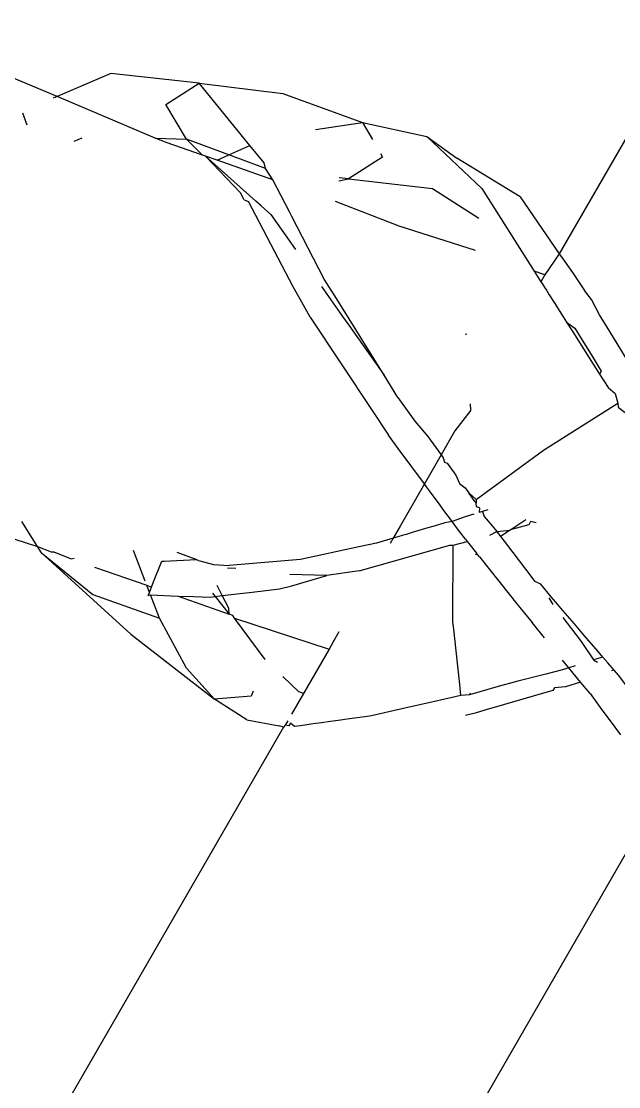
# Model space of a CAD drawing. Header units: inches. Extents: x 3324238 to 135265466, y -1036581 to 20094598.
# Drawn here: x 3354731.495 to 3354731.834, y -519091.338 to -519090.733 of the extents above; entities that cross this region are included whole.
import ezdxf

# ---------------------------------------------------------------- set-up
doc = ezdxf.new("R2010")
doc.units = ezdxf.units.IN
doc.header["$MEASUREMENT"] = 0

msp = doc.modelspace()

# ---------------------------------------------------------------- linework, layer by layer
for p, q in [((3354732.79358, -519089.14202, 0.00267), (3354731.80037, -519090.86493, 0.00267)), ((3354731.51529, -519090.77576, 0.00267), (3354731.47825, -519090.76022, 0.00267)), ((3354731.5458, -519090.76267, 0.00267), (3354731.51529, -519090.77576, 0.00267)), ((3354731.59586, -519090.76807, 0.00267), (3354731.5458, -519090.76267, 0.00267)), ((3354731.5769, -519090.78029, 0.00267), (3354731.59586, -519090.76807, 0.00267)), ((3354731.59586, -519090.76807, 0.00267), (3354731.64347, -519090.7739, 0.00267)), ((3354731.62474, -519090.80353, 0.00267), (3354731.59586, -519090.76807, 0.00267)), ((3354731.51529, -519090.77576, 0.00267), (3354731.51306, -519090.77672, 0.00267)), ((3354731.57089, -519090.79928, 0.00267), (3354731.51529, -519090.77576, 0.00267)), ((3354731.64347, -519090.7739, 0.00267), (3354731.68859, -519090.7904, 0.00267)), ((3354731.58874, -519090.79998, 0.00267), (3354731.5769, -519090.78029, 0.00267)), ((3354731.49834, -519090.7919, 0.00267), (3354731.49585, -519090.78511, 0.00267)), ((3354731.6619, -519090.79442, 0.00267), (3354731.68859, -519090.7904, 0.00267)), ((3354731.68859, -519090.7904, 0.00267), (3354731.69425, -519090.80013, 0.00267)), ((3354731.68859, -519090.7904, 0.00267), (3354731.72521, -519090.79841, 0.00267)), ((3354731.52504, -519090.80102, 0.00267), (3354731.52951, -519090.79923, 0.00267)), ((3354731.57089, -519090.79928, 0.00267), (3354731.58874, -519090.79998, 0.00267)), ((3354731.57776, -519090.80196, 0.00267), (3354731.57089, -519090.79928, 0.00267)), ((3354731.59773, -519090.80894, 0.00267), (3354731.57776, -519090.80196, 0.00267)), ((3354731.61278, -519090.80887, 0.00267), (3354731.58874, -519090.79998, 0.00267)), ((3354731.59773, -519090.80894, 0.00267), (3354731.58874, -519090.79998, 0.00267)), ((3354731.72521, -519090.79841, 0.00267), (3354731.74216, -519090.81066, 0.00267)), ((3354731.72521, -519090.79841, 0.00267), (3354731.75648, -519090.82796, 0.00267)), ((3354731.61278, -519090.80887, 0.00267), (3354731.62474, -519090.80353, 0.00267)), ((3354731.63278, -519090.8134, 0.00267), (3354731.62474, -519090.80353, 0.00267)), ((3354731.69888, -519090.80808, 0.00267), (3354731.70008, -519090.81015, 0.00267)), ((3354731.5995, -519090.80956, 0.00267), (3354731.59773, -519090.80894, 0.00267)), ((3354731.61933, -519090.83046, 0.00267), (3354731.5995, -519090.80956, 0.00267)), ((3354731.60608, -519090.81186, 0.00267), (3354731.5995, -519090.80956, 0.00267)), ((3354731.5995, -519090.80956, 0.00267), (3354731.62815, -519090.83508, 0.00267)), ((3354731.60608, -519090.81186, 0.00267), (3354731.61278, -519090.80887, 0.00267)), ((3354731.63772, -519090.82292, 0.00267), (3354731.60608, -519090.81186, 0.00267)), ((3354731.63352, -519090.81654, 0.00267), (3354731.61278, -519090.80887, 0.00267)), ((3354731.63352, -519090.81654, 0.00267), (3354731.63278, -519090.8134, 0.00267)), ((3354731.70008, -519090.81015, 0.00267), (3354731.68078, -519090.82243, 0.00267)), ((3354731.77811, -519090.83272, 0.00267), (3354731.74216, -519090.81066, 0.00267)), ((3354731.63772, -519090.82292, 0.00267), (3354731.63352, -519090.81654, 0.00267)), ((3354731.6472, -519090.8412, 0.00267), (3354731.63772, -519090.82292, 0.00267)), ((3354731.67512, -519090.82351, 0.00267), (3354731.68078, -519090.82243, 0.00267)), ((3354731.68078, -519090.82243, 0.00267), (3354731.67538, -519090.82176, 0.00267)), ((3354731.68078, -519090.82243, 0.00267), (3354731.7284, -519090.82787, 0.00267)), ((3354731.62151, -519090.83435, 0.00267), (3354731.61933, -519090.83046, 0.00267)), ((3354731.7284, -519090.82787, 0.00267), (3354731.75474, -519090.84477, 0.00267)), ((3354731.75648, -519090.82796, 0.00267), (3354731.78614, -519090.87478, 0.00267)), ((3354731.62151, -519090.83435, 0.00267), (3354731.62395, -519090.8352, 0.00267)), ((3354731.64929, -519090.88369, 0.00267), (3354731.62395, -519090.8352, 0.00267)), ((3354731.63109, -519090.8377, 0.00267), (3354731.62815, -519090.83508, 0.00267)), ((3354731.63109, -519090.8377, 0.00267), (3354731.63657, -519090.84258, 0.00267)), ((3354731.70944, -519090.84924, 0.00267), (3354731.67339, -519090.83538, 0.00267)), ((3354731.77811, -519090.83272, 0.00267), (3354731.80037, -519090.86493, 0.00267)), ((3354731.63657, -519090.84258, 0.00267), (3354731.6506, -519090.86253, 0.00267)), ((3354731.64855, -519090.8438, 0.00267), (3354731.6472, -519090.8412, 0.00267)), ((3354731.66696, -519090.87931, 0.00267), (3354731.64855, -519090.8438, 0.00267)), ((3354731.75284, -519090.86315, 0.00267), (3354731.70944, -519090.84924, 0.00267)), ((3354731.80037, -519090.86493, 0.00267), (3354731.79224, -519090.87691, 0.00267)), ((3354731.80037, -519090.86493, 0.00267), (3354731.80095, -519090.86576, 0.00267)), ((3354731.80095, -519090.86576, 0.00267), (3354731.80291, -519090.86859, 0.00267)), ((3354731.80291, -519090.86859, 0.00267), (3354731.8046, -519090.87104, 0.00267)), ((3354731.8046, -519090.87104, 0.00267), (3354731.80779, -519090.87565, 0.00267)), ((3354731.67388, -519090.89041, 0.00267), (3354731.66696, -519090.87931, 0.00267)), ((3354731.79224, -519090.87691, 0.00267), (3354731.78614, -519090.87478, 0.00267)), ((3354731.78614, -519090.87478, 0.00267), (3354731.78998, -519090.88084, 0.00267)), ((3354731.79224, -519090.87691, 0.00267), (3354731.78998, -519090.88084, 0.00267)), ((3354731.80779, -519090.87565, 0.00267), (3354731.81052, -519090.87961, 0.00267)), ((3354731.81052, -519090.87961, 0.00267), (3354731.81285, -519090.88298, 0.00267)), ((3354731.65425, -519090.89249, 0.00267), (3354731.64929, -519090.88369, 0.00267)), ((3354731.66539, -519090.88358, 0.00267), (3354731.66933, -519090.88917, 0.00267)), ((3354731.78998, -519090.88084, 0.00267), (3354731.79062, -519090.88185, 0.00267)), ((3354731.79062, -519090.88185, 0.00267), (3354731.79116, -519090.88271, 0.00267)), ((3354731.79116, -519090.88271, 0.00267), (3354731.79219, -519090.88432, 0.00267)), ((3354731.79219, -519090.88432, 0.00267), (3354731.79306, -519090.8857, 0.00267)), ((3354731.79306, -519090.8857, 0.00267), (3354731.79467, -519090.88824, 0.00267)), ((3354731.81285, -519090.88298, 0.00267), (3354731.81475, -519090.88572, 0.00267)), ((3354731.81861, -519090.89096, 0.00267), (3354731.81475, -519090.88572, 0.00267)), ((3354731.659, -519090.90094, 0.00267), (3354731.65425, -519090.89249, 0.00267)), ((3354731.66933, -519090.88917, 0.00267), (3354731.67733, -519090.90056, 0.00267)), ((3354731.681, -519090.90184, 0.00267), (3354731.67388, -519090.89041, 0.00267)), ((3354731.79467, -519090.88824, 0.00267), (3354731.79776, -519090.89311, 0.00267)), ((3354731.82326, -519090.89966, 0.00267), (3354731.81861, -519090.89096, 0.00267)), ((3354731.79776, -519090.89311, 0.00267), (3354731.80036, -519090.89722, 0.00267)), ((3354731.80036, -519090.89722, 0.00267), (3354731.80261, -519090.90077, 0.00267)), ((3354731.659, -519090.90094, 0.00267), (3354731.69406, -519090.95388, 0.00267)), ((3354731.67733, -519090.90056, 0.00267), (3354731.68082, -519090.90551, 0.00267)), ((3354731.70091, -519090.93381, 0.00267), (3354731.681, -519090.90184, 0.00267)), ((3354731.80261, -519090.90077, 0.00267), (3354731.80453, -519090.9038, 0.00267)), ((3354731.80453, -519090.9038, 0.00267), (3354731.80919, -519090.90724, 0.00267)), ((3354731.80453, -519090.9038, 0.00267), (3354731.80803, -519090.90931, 0.00267)), ((3354731.82746, -519090.90655, 0.00267), (3354731.82326, -519090.89966, 0.00267)), ((3354731.68082, -519090.90551, 0.00267), (3354731.70091, -519090.93381, 0.00267)), ((3354731.74691, -519090.91039, 0.00267), (3354731.74794, -519090.91067, 0.00267)), ((3354731.80803, -519090.90931, 0.00267), (3354731.81313, -519090.91736, 0.00267)), ((3354731.80919, -519090.90724, 0.00267), (3354731.81424, -519090.91542, 0.00267)), ((3354731.83316, -519090.91587, 0.00267), (3354731.82746, -519090.90655, 0.00267)), ((3354731.81424, -519090.91542, 0.00267), (3354731.81842, -519090.92221, 0.00267)), ((3354731.83793, -519090.92368, 0.00267), (3354731.83316, -519090.91587, 0.00267)), ((3354731.81313, -519090.91736, 0.00267), (3354731.81737, -519090.92404, 0.00267)), ((3354731.81842, -519090.92221, 0.00267), (3354731.82419, -519090.93155, 0.00267)), ((3354731.81737, -519090.92404, 0.00267), (3354731.82321, -519090.93326, 0.00267)), ((3354731.70879, -519090.94646, 0.00267), (3354731.70091, -519090.93381, 0.00267)), ((3354731.82419, -519090.93155, 0.00267), (3354731.82321, -519090.93326, 0.00267)), ((3354731.82321, -519090.93326, 0.00267), (3354731.82802, -519090.94084, 0.00267)), ((3354731.82802, -519090.94084, 0.00267), (3354731.83205, -519090.94428, 0.00267)), ((3354731.70879, -519090.94646, 0.00267), (3354731.71842, -519090.9599, 0.00267)), ((3354731.83205, -519090.94428, 0.00267), (3354731.83366, -519090.94973, 0.00267)), ((3354731.7502, -519090.95367, 0.00267), (3354731.75, -519090.95011, 0.00267)), ((3354731.79142, -519090.97649, 0.00267), (3354731.83366, -519090.94973, 0.00267)), ((3354731.83366, -519090.94973, 0.00267), (3354731.83378, -519090.95197, 0.00267)), ((3354731.83378, -519090.95197, 0.00267), (3354731.83948, -519090.95644, 0.00267)), ((3354731.69406, -519090.95388, 0.00267), (3354731.70332, -519090.96785, 0.00267)), ((3354731.7502, -519090.95367, 0.00267), (3354731.74111, -519090.96551, 0.00267)), ((3354731.71842, -519090.9599, 0.00267), (3354731.7257, -519090.96872, 0.00267)), ((3354731.70888, -519090.97539, 0.00267), (3354731.70332, -519090.96785, 0.00267)), ((3354731.7257, -519090.96872, 0.00267), (3354731.73326, -519090.9791, 0.00267)), ((3354731.74111, -519090.96551, 0.00267), (3354731.73326, -519090.9791, 0.00267)), ((3354731.72377, -519090.99554, 0.00267), (3354731.70888, -519090.97539, 0.00267)), ((3354731.7531, -519091.00447, 0.00267), (3354731.79142, -519090.97649, 0.00267)), ((3354731.73095, -519090.9831, 0.00267), (3354731.72377, -519090.99554, 0.00267)), ((3354731.73326, -519090.9791, 0.00267), (3354731.73095, -519090.9831, 0.00267)), ((3354731.73326, -519090.9791, 0.00267), (3354731.73453, -519090.98083, 0.00267)), ((3354731.73453, -519090.98083, 0.00267), (3354731.73517, -519090.98327, 0.00267)), ((3354731.73517, -519090.98327, 0.00267), (3354731.73664, -519090.98374, 0.00267)), ((3354731.73664, -519090.98374, 0.00267), (3354731.73826, -519090.98596, 0.00267)), ((3354731.73826, -519090.98596, 0.00267), (3354731.74171, -519090.99069, 0.00267)), ((3354731.72377, -519090.99554, 0.00267), (3354731.70994, -519091.01951, 0.00267)), ((3354731.72504, -519090.99726, 0.00267), (3354731.72377, -519090.99554, 0.00267)), ((3354731.74171, -519090.99069, 0.00267), (3354731.74377, -519090.99527, 0.00267)), ((3354731.74377, -519090.99527, 0.00267), (3354731.74684, -519090.99774, 0.00267)), ((3354731.72719, -519091.00017, 0.00267), (3354731.72504, -519090.99726, 0.00267)), ((3354731.72881, -519091.00235, 0.00267), (3354731.72719, -519091.00017, 0.00267)), ((3354731.74684, -519090.99774, 0.00267), (3354731.74898, -519091.00068, 0.00267)), ((3354731.74898, -519091.00068, 0.00267), (3354731.7531, -519091.00447, 0.00267)), ((3354731.7525, -519091.00551, 0.00267), (3354731.74898, -519091.00068, 0.00267)), ((3354731.7323, -519091.00708, 0.00267), (3354731.72881, -519091.00235, 0.00267)), ((3354731.73491, -519091.01062, 0.00267), (3354731.7323, -519091.00708, 0.00267)), ((3354731.7525, -519091.00551, 0.00267), (3354731.75322, -519091.00649, 0.00267)), ((3354731.7531, -519091.00447, 0.00267), (3354731.75322, -519091.00649, 0.00267)), ((3354731.75334, -519091.00863, 0.00267), (3354731.75322, -519091.00649, 0.00267)), ((3354731.73745, -519091.01406, 0.00267), (3354731.73491, -519091.01062, 0.00267)), ((3354731.75194, -519091.01269, 0.00267), (3354731.74755, -519091.01408, 0.00267)), ((3354731.75511, -519091.00909, 0.00267), (3354731.75334, -519091.00863, 0.00267)), ((3354731.75511, -519091.00909, 0.00267), (3354731.75485, -519091.01177, 0.00267)), ((3354731.75668, -519091.01125, 0.00267), (3354731.75485, -519091.01177, 0.00267)), ((3354731.75989, -519091.01033, 0.00267), (3354731.75668, -519091.01125, 0.00267)), ((3354731.75668, -519091.01125, 0.00267), (3354731.7578, -519091.01399, 0.00267)), ((3354731.50407, -519091.03107, 0.00267), (3354731.49521, -519091.01691, 0.00267)), ((3354731.70994, -519091.01951, 0.00267), (3354731.70597, -519091.02639, 0.00267)), ((3354731.72988, -519091.01933, 0.00267), (3354731.72432, -519091.02097, 0.00267)), ((3354731.73535, -519091.01772, 0.00267), (3354731.72988, -519091.01933, 0.00267)), ((3354731.73963, -519091.01699, 0.00267), (3354731.73535, -519091.01772, 0.00267)), ((3354731.73963, -519091.01699, 0.00267), (3354731.73745, -519091.01406, 0.00267)), ((3354731.74633, -519091.01447, 0.00267), (3354731.73963, -519091.01699, 0.00267)), ((3354731.74313, -519091.02174, 0.00267), (3354731.73963, -519091.01699, 0.00267)), ((3354731.74755, -519091.01408, 0.00267), (3354731.74633, -519091.01447, 0.00267)), ((3354731.7578, -519091.01399, 0.00267), (3354731.76231, -519091.01942, 0.00267)), ((3354731.76231, -519091.01942, 0.00267), (3354731.76496, -519091.02262, 0.00267)), ((3354731.78133, -519091.01591, 0.00267), (3354731.7735, -519091.02118, 0.00267)), ((3354731.7735, -519091.02118, 0.00267), (3354731.78319, -519091.01852, 0.00267)), ((3354731.78319, -519091.01852, 0.00267), (3354731.78425, -519091.01667, 0.00267)), ((3354731.78425, -519091.01667, 0.00267), (3354731.78716, -519091.01743, 0.00267)), ((3354731.70869, -519091.02559, 0.00267), (3354731.70597, -519091.02639, 0.00267)), ((3354731.71121, -519091.02484, 0.00267), (3354731.70869, -519091.02559, 0.00267)), ((3354731.71335, -519091.02421, 0.00267), (3354731.71121, -519091.02484, 0.00267)), ((3354731.71677, -519091.0232, 0.00267), (3354731.71335, -519091.02421, 0.00267)), ((3354731.72432, -519091.02097, 0.00267), (3354731.71677, -519091.0232, 0.00267)), ((3354731.74703, -519091.02701, 0.00267), (3354731.74313, -519091.02174, 0.00267)), ((3354731.76102, -519091.0246, 0.00267), (3354731.76496, -519091.02262, 0.00267)), ((3354731.76496, -519091.02262, 0.00267), (3354731.77257, -519091.0218, 0.00267)), ((3354731.76496, -519091.02262, 0.00267), (3354731.76707, -519091.0255, 0.00267)), ((3354731.77257, -519091.0218, 0.00267), (3354731.76707, -519091.0255, 0.00267)), ((3354731.76707, -519091.0255, 0.00267), (3354731.769, -519091.02804, 0.00267)), ((3354731.7735, -519091.02118, 0.00267), (3354731.77257, -519091.0218, 0.00267)), ((3354731.49134, -519091.02697, 0.00267), (3354731.50407, -519091.03107, 0.00267)), ((3354731.50637, -519091.03474, 0.00267), (3354731.50407, -519091.03107, 0.00267)), ((3354731.50407, -519091.03107, 0.00267), (3354731.51198, -519091.03418, 0.00267)), ((3354731.68648, -519091.03136, 0.00267), (3354731.65348, -519091.03855, 0.00267)), ((3354731.69668, -519091.02914, 0.00267), (3354731.68648, -519091.03136, 0.00267)), ((3354731.68672, -519091.04483, 0.00267), (3354731.7382, -519091.03029, 0.00267)), ((3354731.70597, -519091.02639, 0.00267), (3354731.69668, -519091.02914, 0.00267)), ((3354731.70597, -519091.02639, 0.00267), (3354731.70426, -519091.02935, 0.00267)), ((3354731.7382, -519091.03029, 0.00267), (3354731.74011, -519091.03034, 0.00267)), ((3354731.74006, -519091.04497, 0.00267), (3354731.74011, -519091.03034, 0.00267)), ((3354731.74011, -519091.03034, 0.00267), (3354731.74797, -519091.02818, 0.00267)), ((3354731.74703, -519091.02701, 0.00267), (3354731.74797, -519091.02818, 0.00267)), ((3354731.74797, -519091.02818, 0.00267), (3354731.74896, -519091.02942, 0.00267)), ((3354731.74896, -519091.02942, 0.00267), (3354731.75337, -519091.03492, 0.00267)), ((3354731.769, -519091.02804, 0.00267), (3354731.77394, -519091.03454, 0.00267)), ((3354731.50637, -519091.03474, 0.00267), (3354731.53553, -519091.05834, 0.00267)), ((3354731.55707, -519091.08077, 0.00267), (3354731.50637, -519091.03474, 0.00267)), ((3354731.51198, -519091.03418, 0.00267), (3354731.51334, -519091.03405, 0.00267)), ((3354731.51334, -519091.03405, 0.00267), (3354731.52317, -519091.03809, 0.00267)), ((3354731.52317, -519091.03809, 0.00267), (3354731.52491, -519091.03777, 0.00267)), ((3354731.56528, -519091.05076, 0.00267), (3354731.5586, -519091.03338, 0.00267)), ((3354731.59415, -519091.03855, 0.00267), (3354731.58348, -519091.03452, 0.00267)), ((3354731.75337, -519091.03492, 0.00267), (3354731.75275, -519091.03598, 0.00267)), ((3354731.75504, -519091.037, 0.00267), (3354731.75337, -519091.03492, 0.00267)), ((3354731.75504, -519091.037, 0.00267), (3354731.77702, -519091.06461, 0.00267)), ((3354731.77394, -519091.03454, 0.00267), (3354731.78117, -519091.04403, 0.00267)), ((3354731.53647, -519091.04274, 0.00267), (3354731.56618, -519091.05313, 0.00267)), ((3354731.56969, -519091.05218, 0.00267), (3354731.57481, -519091.03937, 0.00267)), ((3354731.57481, -519091.03937, 0.00267), (3354731.57597, -519091.03945, 0.00267)), ((3354731.57597, -519091.03945, 0.00267), (3354731.59415, -519091.03855, 0.00267)), ((3354731.59527, -519091.03897, 0.00267), (3354731.59415, -519091.03855, 0.00267)), ((3354731.59527, -519091.03897, 0.00267), (3354731.59629, -519091.03914, 0.00267)), ((3354731.59629, -519091.03914, 0.00267), (3354731.60402, -519091.04126, 0.00267)), ((3354731.60402, -519091.04126, 0.00267), (3354731.61294, -519091.04183, 0.00267)), ((3354731.61675, -519091.0436, 0.00267), (3354731.61197, -519091.04344, 0.00267)), ((3354731.65348, -519091.03855, 0.00267), (3354731.61294, -519091.04183, 0.00267)), ((3354731.78117, -519091.04403, 0.00267), (3354731.7865, -519091.05104, 0.00267)), ((3354731.66844, -519091.04762, 0.00267), (3354731.64732, -519091.04706, 0.00267)), ((3354731.6485, -519091.05348, 0.00267), (3354731.66844, -519091.04762, 0.00267)), ((3354731.68672, -519091.04483, 0.00267), (3354731.66844, -519091.04762, 0.00267)), ((3354731.74001, -519091.05807, 0.00267), (3354731.74006, -519091.04497, 0.00267)), ((3354731.56772, -519091.05712, 0.00267), (3354731.56618, -519091.05313, 0.00267)), ((3354731.56618, -519091.05313, 0.00267), (3354731.56893, -519091.05408, 0.00267)), ((3354731.56772, -519091.05712, 0.00267), (3354731.56893, -519091.05408, 0.00267)), ((3354731.56893, -519091.05408, 0.00267), (3354731.56969, -519091.05218, 0.00267)), ((3354731.60905, -519091.05896, 0.00267), (3354731.60605, -519091.05331, 0.00267)), ((3354731.62598, -519091.05692, 0.00267), (3354731.64153, -519091.05505, 0.00267)), ((3354731.64153, -519091.05505, 0.00267), (3354731.6485, -519091.05348, 0.00267)), ((3354731.78982, -519091.05252, 0.00267), (3354731.7865, -519091.05104, 0.00267)), ((3354731.79569, -519091.05959, 0.00267), (3354731.78982, -519091.05252, 0.00267)), ((3354731.53553, -519091.05834, 0.00267), (3354731.57333, -519091.07172, 0.00267)), ((3354731.56698, -519091.05895, 0.00267), (3354731.56772, -519091.05712, 0.00267)), ((3354731.56698, -519091.05895, 0.00267), (3354731.56824, -519091.05848, 0.00267)), ((3354731.57333, -519091.07172, 0.00267), (3354731.56824, -519091.05848, 0.00267)), ((3354731.56824, -519091.05848, 0.00267), (3354731.58402, -519091.05936, 0.00267)), ((3354731.58402, -519091.05936, 0.00267), (3354731.61296, -519091.06947, 0.00267)), ((3354731.58402, -519091.05936, 0.00267), (3354731.59264, -519091.05956, 0.00267)), ((3354731.59264, -519091.05956, 0.00267), (3354731.60216, -519091.05979, 0.00267)), ((3354731.60216, -519091.05979, 0.00267), (3354731.60502, -519091.05945, 0.00267)), ((3354731.60351, -519091.05754, 0.00267), (3354731.60502, -519091.05945, 0.00267)), ((3354731.60502, -519091.05945, 0.00267), (3354731.60905, -519091.05896, 0.00267)), ((3354731.60502, -519091.05945, 0.00267), (3354731.60938, -519091.06495, 0.00267)), ((3354731.60905, -519091.05896, 0.00267), (3354731.62598, -519091.05692, 0.00267)), ((3354731.61281, -519091.06605, 0.00267), (3354731.60905, -519091.05896, 0.00267)), ((3354731.73995, -519091.07396, 0.00267), (3354731.74001, -519091.05807, 0.00267)), ((3354731.79447, -519091.06021, 0.00267), (3354731.7967, -519091.06394, 0.00267)), ((3354731.79817, -519091.06248, 0.00267), (3354731.79569, -519091.05959, 0.00267)), ((3354731.60938, -519091.06495, 0.00267), (3354731.61296, -519091.06947, 0.00267)), ((3354731.61296, -519091.06947, 0.00267), (3354731.61281, -519091.06605, 0.00267)), ((3354731.77702, -519091.06461, 0.00267), (3354731.77805, -519091.06569, 0.00267)), ((3354731.77805, -519091.06569, 0.00267), (3354731.78489, -519091.07422, 0.00267)), ((3354731.80244, -519091.06743, 0.00267), (3354731.79817, -519091.06248, 0.00267)), ((3354731.80895, -519091.075, 0.00267), (3354731.80244, -519091.06743, 0.00267)), ((3354731.58876, -519091.10005, 0.00267), (3354731.57333, -519091.07172, 0.00267)), ((3354731.615, -519091.07018, 0.00267), (3354731.61296, -519091.06947, 0.00267)), ((3354731.61588, -519091.07183, 0.00267), (3354731.615, -519091.07018, 0.00267)), ((3354731.6334, -519091.09529, 0.00267), (3354731.61588, -519091.07183, 0.00267)), ((3354731.61588, -519091.07183, 0.00267), (3354731.66967, -519091.08929, 0.00267)), ((3354731.7404, -519091.07804, 0.00267), (3354731.73995, -519091.07396, 0.00267)), ((3354731.79206, -519091.08302, 0.00267), (3354731.78489, -519091.07422, 0.00267)), ((3354731.80241, -519091.07135, 0.00267), (3354731.80736, -519091.07778, 0.00267)), ((3354731.67526, -519091.0796, 0.00267), (3354731.67207, -519091.08512, 0.00267)), ((3354731.74176, -519091.0903, 0.00267), (3354731.7404, -519091.07804, 0.00267)), ((3354731.80736, -519091.07778, 0.00267), (3354731.81287, -519091.08495, 0.00267)), ((3354731.81473, -519091.08172, 0.00267), (3354731.80895, -519091.075, 0.00267)), ((3354731.55707, -519091.08077, 0.00267), (3354731.60469, -519091.11769, 0.00267)), ((3354731.67207, -519091.08512, 0.00267), (3354731.66967, -519091.08929, 0.00267)), ((3354731.81287, -519091.08495, 0.00267), (3354731.8197, -519091.0954, 0.00267)), ((3354731.82241, -519091.09065, 0.00267), (3354731.81473, -519091.08172, 0.00267)), ((3354731.66967, -519091.08929, 0.00267), (3354731.65513, -519091.11448, 0.00267)), ((3354731.74386, -519091.10932, 0.00267), (3354731.74176, -519091.0903, 0.00267)), ((3354731.82517, -519091.09386, 0.00267), (3354731.82241, -519091.09065, 0.00267)), ((3354731.80488, -519091.09878, 0.00267), (3354731.80224, -519091.09553, 0.00267)), ((3354731.82517, -519091.09386, 0.00267), (3354731.8197, -519091.0954, 0.00267)), ((3354731.8197, -519091.0954, 0.00267), (3354731.82197, -519091.09679, 0.00267)), ((3354731.82795, -519091.09708, 0.00267), (3354731.82517, -519091.09386, 0.00267)), ((3354731.83149, -519091.1012, 0.00267), (3354731.82795, -519091.09708, 0.00267)), ((3354731.60469, -519091.11769, 0.00267), (3354731.58876, -519091.10005, 0.00267)), ((3354731.79269, -519091.10346, 0.00267), (3354731.77692, -519091.10744, 0.00267)), ((3354731.8022, -519091.10106, 0.00267), (3354731.79269, -519091.10346, 0.00267)), ((3354731.80387, -519091.10053, 0.00267), (3354731.8022, -519091.10106, 0.00267)), ((3354731.80587, -519091.09991, 0.00267), (3354731.80387, -519091.10053, 0.00267)), ((3354731.80587, -519091.09991, 0.00267), (3354731.80488, -519091.09878, 0.00267)), ((3354731.80933, -519091.09883, 0.00267), (3354731.80587, -519091.09991, 0.00267)), ((3354731.81245, -519091.10808, 0.00267), (3354731.80587, -519091.09991, 0.00267)), ((3354731.83149, -519091.1012, 0.00267), (3354731.83004, -519091.1017, 0.00267)), ((3354731.83398, -519091.1041, 0.00267), (3354731.83149, -519091.1012, 0.00267)), ((3354731.83981, -519091.1118, 0.00267), (3354731.83398, -519091.1041, 0.00267)), ((3354731.65246, -519091.1135, 0.00267), (3354731.64335, -519091.10479, 0.00267)), ((3354731.74455, -519091.11561, 0.00267), (3354731.74386, -519091.10932, 0.00267)), ((3354731.76574, -519091.11051, 0.00267), (3354731.74946, -519091.11521, 0.00267)), ((3354731.77692, -519091.10744, 0.00267), (3354731.76574, -519091.11051, 0.00267)), ((3354731.81245, -519091.10808, 0.00267), (3354731.80393, -519091.1108, 0.00267)), ((3354731.81793, -519091.11444, 0.00267), (3354731.81245, -519091.10808, 0.00267)), ((3354731.62537, -519091.11608, 0.00267), (3354731.60469, -519091.11769, 0.00267)), ((3354731.62651, -519091.11312, 0.00267), (3354731.62537, -519091.11608, 0.00267)), ((3354731.65513, -519091.11448, 0.00267), (3354731.64836, -519091.1262, 0.00267)), ((3354731.65513, -519091.11448, 0.00267), (3354731.65246, -519091.1135, 0.00267)), ((3354731.74455, -519091.11561, 0.00267), (3354731.73962, -519091.11673, 0.00267)), ((3354731.74946, -519091.11521, 0.00267), (3354731.74455, -519091.11561, 0.00267)), ((3354731.74946, -519091.11521, 0.00267), (3354731.75003, -519091.11423, 0.00267)), ((3354731.78545, -519091.11613, 0.00267), (3354731.7692, -519091.12082, 0.00267)), ((3354731.79675, -519091.11287, 0.00267), (3354731.78545, -519091.11613, 0.00267)), ((3354731.79765, -519091.11131, 0.00267), (3354731.79675, -519091.11287, 0.00267)), ((3354731.80393, -519091.1108, 0.00267), (3354731.79765, -519091.11131, 0.00267)), ((3354731.81793, -519091.11444, 0.00267), (3354731.82454, -519091.12373, 0.00267)), ((3354731.62299, -519091.1294, 0.00267), (3354731.60469, -519091.11769, 0.00267)), ((3354731.71508, -519091.12232, 0.00267), (3354731.70109, -519091.1255, 0.00267)), ((3354731.72452, -519091.12017, 0.00267), (3354731.71508, -519091.12232, 0.00267)), ((3354731.73962, -519091.11673, 0.00267), (3354731.72452, -519091.12017, 0.00267)), ((3354731.7692, -519091.12082, 0.00267), (3354731.75801, -519091.12404, 0.00267)), ((3354731.69287, -519091.12737, 0.00267), (3354731.68124, -519091.12898, 0.00267)), ((3354731.70109, -519091.1255, 0.00267), (3354731.69287, -519091.12737, 0.00267)), ((3354731.75262, -519091.1256, 0.00267), (3354731.74705, -519091.12692, 0.00267)), ((3354731.75801, -519091.12404, 0.00267), (3354731.75262, -519091.1256, 0.00267)), ((3354731.82454, -519091.12373, 0.00267), (3354731.82926, -519091.13008, 0.00267)), ((3354731.64376, -519091.13365, 0.00267), (3354730.75589, -519092.67248, 0.00267)), ((3354731.62299, -519091.1294, 0.00267), (3354731.64126, -519091.13282, 0.00267)), ((3354731.64376, -519091.13365, 0.00267), (3354731.64126, -519091.13282, 0.00267)), ((3354731.64471, -519091.13253, 0.00267), (3354731.64376, -519091.13365, 0.00267)), ((3354731.64617, -519091.12999, 0.00267), (3354731.64471, -519091.13253, 0.00267)), ((3354731.6468, -519091.13283, 0.00267), (3354731.64471, -519091.13253, 0.00267)), ((3354731.64769, -519091.13129, 0.00267), (3354731.6468, -519091.13283, 0.00267)), ((3354731.65003, -519091.1333, 0.00267), (3354731.64769, -519091.13129, 0.00267)), ((3354731.6535, -519091.13282, 0.00267), (3354731.65003, -519091.1333, 0.00267)), ((3354731.66064, -519091.13183, 0.00267), (3354731.6535, -519091.13282, 0.00267)), ((3354731.66533, -519091.13118, 0.00267), (3354731.66064, -519091.13183, 0.00267)), ((3354731.6705, -519091.13047, 0.00267), (3354731.66533, -519091.13118, 0.00267)), ((3354731.67491, -519091.12986, 0.00267), (3354731.6705, -519091.13047, 0.00267)), ((3354731.68124, -519091.12898, 0.00267), (3354731.67491, -519091.12986, 0.00267)), ((3354731.82926, -519091.13008, 0.00267), (3354731.83518, -519091.13806, 0.00267)), ((3354730.95372, -519092.73767, 0.00267), (3354731.85864, -519091.16982, 0.00267))]:
    msp.add_line(p, q)

doc.saveas('drawing.dxf')
